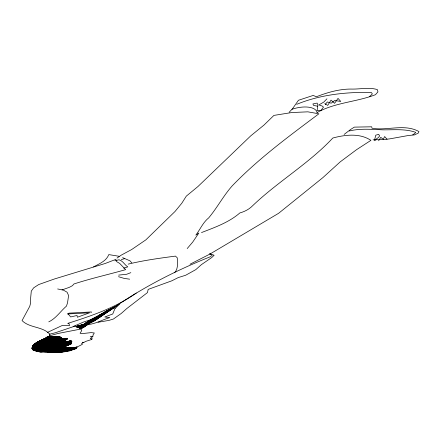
<?xml version="1.0" encoding="UTF-8"?>
<svg xmlns="http://www.w3.org/2000/svg" width="441" height="441" viewBox="0 0 441 441"><rect width="100%" height="100%" fill="white"/><g stroke="black" fill="none" stroke-linecap="round" stroke-linejoin="round"><path stroke-width="0.66" d="M374.486 140.244L375.765 135.194L378.659 134.34L379.613 135.85C378.742 138.11 375.826 138.535 374.872 140.718M94.804 320.53L86.563 324.504L86.293 325.188L84.308 326.792L81.64 328.214L80.593 328.473L76.045 326.478L83.812 324.311L90.912 319.648L117.587 305.26L94.804 320.53L86.293 325.188L77.77 327.25M91.149 312.597L91.458 311.947L69.005 313.138L68.228 313.783M115.068 308.276L112.753 313.975L104.793 316.985L109.803 317.608C102.681 319.642 96.353 323.485 88.906 324.477M378.632 140.767L380.759 137.349L383.284 139.235L384.662 136.545L387.033 139.284M325.271 104.451L327.338 101.948L331.158 103.2L334.686 100.482L340.766 101.452L338.015 98.387L334.603 103.321L331.02 100.124L327.729 105.382L324.747 103.679M32.91 350.011C39.993 353.103 47.882 351.642 55.379 352.172C62.335 352.089 71.718 352.127 76.943 347.078L72.159 347.734L63.51 347.833L62.991 347.552L71.635 343.638L70.88 343.076L71.933 341.577L70.869 340.777L66.183 341.847L64.59 341.781L64.535 340.876L67.506 338.694L62.594 339.201L60.417 337.034L48.835 336.819L49.905 335.072L49.745 334.173C42.584 326.274 29.602 328.176 22.05 320.585L29.745 306.335L30.677 302.763L30.6 298.54L31.289 291.104L33.681 287.824L38.703 284.555L54.342 279.01L105.162 263.492L115.845 259.396L116.622 261.623L119.605 263.349L125.657 269.644C108.42 274.561 90.929 278.42 73.884 283.993L72.517 285.636L69.325 287.334L62.032 289.908M187.199 248.559L192.689 242.109L198.841 233.041L195.837 235.103C200.231 229.375 202.893 222.534 208.72 217.854C217.237 207.689 223.378 195.832 232.181 185.898C258.316 158.738 288.811 136.357 318.871 113.811L307.84 111.832L291.738 112.549L273.938 115.399L263.983 125.073L250.736 135.856L197.904 186.571L186.317 196.124L181.786 203.251L175.005 211.498L145.85 239.865L131.71 249.507L121.187 255.174L117.014 258.079M289.175 112.234L292.493 108.756L298.463 100.267L313.226 95.427L316.318 96.777C328.016 92.23 340.171 88.707 352.855 89.088C360.942 89.088 369.63 87.142 377.391 89.617L377.937 91.855L375.473 94.705C356.405 102.053 334.906 102.483 316.963 112.631M326.946 98.812L323.7 102.136L318.86 104.93L322.128 106.011L323.479 107.119L320.745 110.708L317.085 110.559L317.9 105.085L317.178 103.078L312.895 103.966L313.584 105.432L317.57 106.171M174.504 272.786C178.396 269.038 177.458 262.698 177.26 257.792L175.457 256.111C159.614 258.189 143.722 260.377 128.177 264.12M369.674 96.474L372.099 94.176L372.204 93.498L371.14 92.434C345.893 91.943 320.254 94.655 296.688 104.335M114.936 308.557L119.616 304.196M344.14 134.422L350.545 129.511L354.355 127.124L371.724 126.804L372.011 128.248C387.485 130.927 404.524 123.497 418.95 131.567L418.266 133.11L414.43 134.929L408.338 135.508L389.723 138.871L383.99 139.516L373.075 139.841M136.291 293.022C115.735 307.675 91.623 315.811 67.809 323.374L68.978 323.578L69.551 325.585L62.446 325.381L47.452 332.415M116.352 305.856C145.949 285.79 177.899 269.556 211.14 256.436M412.704 134.797L414.76 133.507L415.725 132.361C405.273 128.607 393.714 129.974 382.777 129.836C371.658 129.4 360.22 128.287 349.322 130.983M91.204 339.62L92.439 338.787L90.223 338.539L92.831 336.577L90.245 336.692M93.52 266.877C99.181 263.801 106.375 261.133 108.767 254.6L119.125 256.282M48.786 321.853C56.018 318.385 60.478 311.263 66.437 306.142L67.512 302.912L68.603 295.542L67.098 292.229L63.394 290.117L57.639 288.96M190.016 264.231L209.883 254.099L278.613 213.301L322.873 177.624L340.248 161.841L356.587 149.659L370.92 140.354C359.834 132.923 345.038 134.726 332.812 138.027C308.794 163.644 277.979 181.494 252.726 205.644C249.182 209.293 244.716 211.575 239.86 212.942C228.901 222.468 214.85 227.385 201.498 232.572M76.888 347.122L82.368 344.355L81.618 343.456L83.542 342.547L82.461 342.249L84.06 342.381L85.389 341.505L91.568 339.52M73.14 326.522L83.884 321.919L90.912 319.648M130.845 272.648L126.705 274.258L118.646 275.107M85.934 325.464L88.917 324.438M123.684 268.139L127.769 266.882C124.583 264.887 122.973 260.769 118.971 259.771L114.919 260.829M92.02 336.516L92.99 336.24L93.001 334.973L94.324 332.972L91.166 332.619L81.381 333.694L80.119 333.253L81.767 330.441L81.05 329.416M121.308 259.573L124.362 258.729M116.672 305.701L117.074 305.602M116.694 305.856L116.209 306.181M115.421 306.33L116.314 306.115M114.814 306.644L115.933 306.368M114.208 306.953L115.548 306.622L115.316 306.39M113.602 307.267L115.167 306.881M113.001 307.575L114.792 307.134M114.412 307.388L112.394 307.884L112.924 308.386M111.794 308.193L114.032 307.642M111.187 308.502L113.651 307.895M109.985 309.119L112.896 308.402M109.385 309.428L112.516 308.656M112.141 308.909L108.784 309.736L109.666 310.569M108.183 310.04L111.766 309.163M107.621 310.337L111.386 309.417M107.163 310.613L111.011 309.665M106.705 310.883L110.636 309.918L109.881 309.174M106.248 311.153L110.261 310.172M105.79 311.429L109.886 310.42M105.333 311.699L109.511 310.673M104.875 311.969L109.136 310.922M104.418 312.239L108.762 311.175M103.508 312.779L108.017 311.671L107.042 310.685M103.056 313.049L107.643 311.925M102.604 313.319L107.273 312.173M102.163 313.584L106.898 312.421M101.717 313.849L106.529 312.669M101.276 314.119L106.16 312.917M100.829 314.383L105.785 313.165L104.666 312.09M100.388 314.648L105.416 313.413M99.942 314.913L105.046 313.661M99.501 315.177L104.677 313.909M99.06 315.447L104.308 314.157M98.619 315.712L103.938 314.405M98.178 315.977L103.569 314.654M97.737 316.236L103.205 314.896L101.976 313.694M102.836 315.144L97.29 316.506L98.801 317.845L90.603 319.852L92.61 321.583M96.662 316.814L102.466 315.392M96.033 317.123L102.103 315.635M95.405 317.432L101.733 315.883M94.776 317.746L101.369 316.125L99.975 314.896M93.52 318.363L100.636 316.616M92.891 318.672L100.272 316.864M92.268 318.975L99.909 317.107M99.545 317.349L91.64 319.284L93.668 321.076M91.017 319.593L99.181 317.592M90.229 320.094L98.453 318.082L96.965 316.666M89.854 320.342L98.089 318.325M89.479 320.585L97.731 318.567M89.11 320.833L97.367 318.81M88.735 321.076L97.003 319.052M88.365 321.318L96.645 319.295M87.991 321.566L96.281 319.538L94.479 317.889M87.621 321.809L95.923 319.775M87.246 322.051L95.565 320.017M95.201 320.26L86.877 322.294L88.404 323.617M86.508 322.536L94.843 320.502M86.138 322.779L94.236 320.8M85.769 323.021L93.591 321.109M85.4 323.264L92.952 321.423L90.945 319.626M92.312 321.732L85.03 323.507L86.464 324.758M91.673 322.035L84.661 323.749L86.326 325.105M84.297 323.992L91.033 322.343M83.928 324.234L90.394 322.652M80.841 325.138L89.76 322.961L88.123 321.478M76.502 326.351L89.121 323.27M76.216 326.572L88.487 323.573M76.436 326.671L87.853 323.881M76.657 326.764L87.219 324.185M76.883 326.864L86.585 324.493M77.103 326.957L86.502 324.664M77.324 327.057L86.436 324.83M77.55 327.15L86.37 324.995M77.991 327.343L86.067 325.37L84.402 323.926M78.432 327.536L85.532 325.8L83.773 324.322L86.563 324.504M78.652 327.63L85.267 326.015M78.873 327.724L85.003 326.23M79.093 327.823L84.738 326.445M84.474 326.66L79.314 327.917L77.203 326.158M79.534 328.01L84.187 326.88M79.755 328.11L83.856 327.106M80.196 328.297L83.123 327.586M80.411 328.396L82.302 327.933M47.314 336.907L47.661 336.819M47.176 337.089L48.438 336.781M47.033 337.271L49.21 336.742M46.895 337.448L49.982 336.698M46.603 337.668L50.654 336.681M45.93 337.977L51.095 336.72M45.269 338.286L51.531 336.759M44.602 338.594L51.972 336.797M43.935 338.903L52.413 336.841L65.235 346.334M43.273 339.212L52.854 336.88M42.606 339.52L53.389 336.896M41.945 339.829L53.951 336.902M41.283 340.132L54.513 336.913M40.622 340.441L55.07 336.924M39.96 340.744L55.632 336.93M39.31 341.053L56.194 336.941M38.869 341.301L56.751 336.952M38.433 341.555L57.313 336.963M37.992 341.808L57.87 336.968M37.557 342.056L58.427 336.979M37.116 342.31L58.989 336.99M36.68 342.558L59.546 336.996M36.245 342.811L60.053 337.018M35.93 343.026L60.274 337.111M35.677 343.236L60.489 337.2M35.423 343.44L60.704 337.293L61.542 337.938M35.17 343.644L60.924 337.387M34.916 343.853L61.139 337.475M34.663 344.057L61.354 337.569M34.409 344.261L61.531 337.668M34.155 344.465L61.536 337.812M33.902 344.669L61.542 337.955M33.648 344.873L61.553 338.098M33.4 345.077L61.558 338.236M33.147 345.281L61.564 338.379M32.976 345.468L61.652 338.501M61.784 338.611L32.921 345.623L42.066 351.857M32.866 345.777L61.916 338.721M62.049 338.837L32.81 345.937L41.586 351.896M32.755 346.091L62.175 338.947M62.308 339.057L32.7 346.246L41.107 351.935M32.645 346.4L62.44 339.168M63.708 339.002L32.59 346.554L40.561 351.929M32.535 346.709L66.007 338.583M32.48 346.863L66.597 338.583M32.425 347.017L66.993 338.633M32.314 347.332L67.357 338.826M32.259 347.486L67.071 339.035M32.204 347.635L66.789 339.25M32.149 347.789L66.503 339.46M32.094 347.943L66.216 339.669M32.039 348.098L65.935 339.879M31.984 348.252L65.648 340.088M32.05 348.373L65.367 340.298M32.149 348.495L65.086 340.507M32.243 348.611L64.799 340.717L62.661 339.19M32.336 348.726L64.678 340.887M32.436 348.842L64.651 341.036M32.529 348.958L64.623 341.185M32.623 349.074L64.595 341.328M64.568 341.477L32.717 349.195L34.392 350.33L71.47 341.34M32.816 349.311L64.54 341.621M32.91 349.426L64.513 341.769M33.003 349.542L64.948 341.803M33.097 349.658L65.61 341.786M33.191 349.774L66.271 341.764M33.29 349.889L70.885 340.783M33.45 349.989L71.001 340.899M33.681 350.071L71.122 341.009M33.907 350.154L71.238 341.119M34.139 350.237L71.354 341.229M34.591 350.402L71.585 341.45M34.822 350.485L71.701 341.56M35.048 350.567L71.723 341.692M35.274 350.65L71.618 341.858M35.501 350.733L71.519 342.023M35.732 350.815L71.414 342.183L69.805 340.954M35.958 350.898L71.315 342.348M36.184 350.981L71.21 342.508M36.41 351.064L71.111 342.674M36.636 351.146L71.012 342.833M36.862 351.229L70.907 342.993L68.581 341.246M37.088 351.306L70.913 343.131M37.314 351.389L71.051 343.236M37.54 351.471L71.188 343.341M37.766 351.554L71.321 343.445M71.459 343.55L37.992 351.637L32.165 347.734M38.262 351.709L71.475 343.682M70.725 344.002L38.665 351.747L32.276 347.436M39.067 351.786L69.981 344.316M39.469 351.824L69.237 344.63M39.866 351.863L68.493 344.95M40.269 351.901L67.749 345.264M40.671 351.94L67.004 345.579M41.316 351.918L66.266 345.898M42.182 351.846L65.522 346.213M42.964 351.791L64.783 346.527M64.044 346.841L43.56 351.786L33.56 344.95M44.039 351.802L63.592 347.084L49.519 336.726M44.519 351.819L63.173 347.321M45.004 351.841L62.754 347.558M45.484 351.857L62.854 347.668M45.963 351.879L63.046 347.756M63.239 347.844L46.443 351.896L34.822 343.925M46.922 351.912L63.747 347.855M47.374 351.94L64.259 347.866M47.804 351.973L64.772 347.877M48.234 352.001L65.285 347.888L68.945 350.628M48.659 352.034L65.792 347.899M49.089 352.061L66.304 347.91L69.711 350.424M49.519 352.094L66.839 347.916L70.097 350.319M67.445 347.905L49.943 352.122L36.394 342.723M50.373 352.155L68.052 347.894M50.798 352.183L68.658 347.883M51.222 352.216L69.259 347.872M69.865 347.855L51.713 352.232L37.303 342.205M52.341 352.216L70.472 347.844M52.97 352.194L71.177 347.806M53.593 352.177L71.988 347.745M72.798 347.684L54.221 352.161L38.819 341.334M54.849 352.138L73.608 347.624M74.981 347.425L55.329 352.155L39.436 340.987M55.814 352.172L77.092 347.05M56.299 352.188L76.778 347.106M56.784 352.205L76.839 347.376M57.264 352.221L76.706 347.541M57.749 352.238L76.58 347.706L75.935 347.254M58.229 352.254L76.453 347.866M58.714 352.271L76.321 348.032M76.194 348.192L59.193 352.287L41.774 339.906M59.954 352.232L75.918 348.396M61.123 352.083L75.609 348.599L74.242 347.558M62.291 351.935L75.306 348.803L73.785 347.607M63.46 351.786L75.003 349.007M64.623 351.637L70.136 350.314M81.155 328.992L58.212 333.429L49.883 335.711L49.403 334.713L49.745 334.173L55.235 332.784L75.218 326.02L76.756 327.156L78.707 327.735M98.078 322.261L108.927 320.403L113.425 319.014L121.203 313.49L126.87 308.491L147.476 292.581L148.159 289.406L171.764 280.829L178.318 277.554L185.667 275.245L195.771 269.649L201.421 264.628L211.691 257.572L214.122 255.267L209.85 253.751M67.341 313.964L89.573 312.812L77.34 317.244L77.054 315.475L70.665 316.941L67.975 313.716M49.624 336.83L47.237 336.847C43.009 340.342 36.857 341.174 33.009 345.43L32.017 348.258L33.213 349.906M129.676 279.175L124.213 278.42L118.502 276.694M122.626 257.638L129.941 260.818L131.765 262.814M32.061 348.032L36.763 351.19M32.083 348.418L35.578 350.76M39.299 351.808L32.38 347.139L67.467 338.743M32.485 346.841L39.933 351.868M33.307 345.154L43.042 351.791M33.053 345.358L42.545 351.813M34.062 344.542L44.712 351.83M33.808 344.746L44.144 351.808M34.569 344.134L45.847 351.874M34.315 344.338L45.28 351.852M35.33 343.517L47.567 351.951M35.076 343.721L46.983 351.918M35.837 343.104L48.758 352.039M35.583 343.313L48.163 351.995M36.697 342.552L50.539 352.166M36.096 342.9L49.353 352.083M37 342.376L51.134 352.21M37.909 341.852L52.716 352.205M37.606 342.029L52.209 352.216M38.516 341.505L53.736 352.172M38.213 341.681L53.223 352.188M39.122 341.158L54.75 352.144M40.44 340.524L56.961 352.21M40.103 340.678L56.409 352.194M39.773 340.832L55.853 352.177M41.107 340.215L58.069 352.249M40.77 340.369L57.517 352.232M41.443 340.061L58.62 352.265M42.777 339.438L60.571 352.155M42.446 339.598L60.125 352.21M42.11 339.752L59.678 352.271M43.45 339.129L61.459 352.039M43.113 339.283L61.018 352.1M44.122 338.82L62.352 351.929M43.786 338.975L61.905 351.984M45.131 338.352L63.691 351.758M44.795 338.506L63.245 351.813M44.458 338.66L62.798 351.868M45.803 338.038L64.579 351.642M45.467 338.192L64.132 351.697M46.476 337.723L65.472 351.527M46.14 337.883L65.025 351.587M47.005 337.304L66.26 351.345M46.807 337.563L65.88 351.444M47.975 336.803L67.412 351.036M47.463 336.83L67.026 351.141M47.204 337.051L66.646 351.24M49.006 336.748L63.3 347.249M64.138 347.866L68.179 350.832M48.493 336.775L62.997 347.42M63.592 347.855L67.793 350.937M50.037 336.698L63.901 346.913M64.684 347.877L68.559 350.733M51.812 336.786L64.899 346.477M51.184 336.731L64.562 346.62M50.555 336.676L64.226 346.764M65.77 347.899L69.331 350.529M53.047 336.891L65.571 346.191M67.875 347.899L70.863 350.115M67.363 347.905L70.477 350.22M54.171 336.907L66.249 345.904M68.901 347.877L71.629 349.911M53.609 336.896L65.913 346.047M68.388 347.888L71.249 350.016M55.29 336.924L66.922 345.617M69.921 347.855L72.401 349.707M54.734 336.918L66.585 345.761M69.408 347.866L72.015 349.812M56.972 336.952L67.936 345.187M71.409 347.789L73.553 349.399M56.415 336.946L67.6 345.331M70.929 347.828L73.167 349.504M55.853 336.935L67.258 345.474M70.433 347.844L72.782 349.603M58.091 336.974L68.614 344.895M72.357 347.717L74.32 349.195M57.528 336.963L68.272 345.038M71.883 347.756L73.934 349.3M59.204 336.99L64.64 341.097M65.555 341.786L69.292 344.608M73.311 347.646L75.064 348.969M58.647 336.985L64.573 341.45M65.036 341.803L68.95 344.752M72.837 347.684L74.705 349.09M63.096 339.112L65.009 340.562M66.541 341.725L69.97 344.322M59.761 337.001L61.564 338.363M66.067 341.769L69.628 344.465M63.967 338.953L65.555 340.16M67.357 341.532L70.648 344.035M75.086 347.409L76.166 348.225M63.532 339.035L65.279 340.364M66.949 341.626L70.306 344.178M74.661 347.48L75.891 348.412M65.274 338.721L66.371 339.553M76.354 347.183L76.751 347.486M64.838 338.798L66.1 339.757M68.173 341.34L71.326 343.743M64.403 338.875L65.825 339.961M67.765 341.433L70.99 343.886M75.51 347.332L76.365 347.982M66.15 338.561L66.916 339.151M69.397 341.053L71.244 342.464M65.709 338.638L66.646 339.355M68.989 341.147L71.067 342.74M70.213 340.86L71.585 341.913M66.74 338.6L67.192 338.947M70.621 340.761L71.762 341.637M209.756 253.818L212.115 255.719M76.795 326.268L78.2 327.437L85.797 325.585L84.093 324.129M76.387 326.384L77.054 326.935M78.024 325.927L80.973 328.38M77.616 326.042L80.483 328.424M78.845 325.695L81.783 328.154M78.432 325.811L81.392 328.275M79.667 325.469L82.506 327.845M79.253 325.585L82.147 327.999M80.483 325.238L83.222 327.542M80.075 325.353L82.864 327.696M81.304 325.011L83.823 327.128M80.896 325.127L83.525 327.338L79.975 328.203L80.29 328.799M82.131 324.78L84.407 326.709M81.717 324.896L84.121 326.924M82.952 324.548L84.964 326.263M82.539 324.664L84.689 326.483M83.36 324.438L85.245 326.037M85.637 323.11L87.004 324.289M85.328 323.314L86.656 324.455M86.254 322.702L87.704 323.953M85.945 322.906L87.357 324.118M86.568 322.498L88.051 323.782M87.5 321.886L89.104 323.275M87.191 322.09L88.751 323.446M87.814 321.682L89.451 323.11M88.746 321.065L90.504 322.603M88.437 321.274L90.151 322.773M89.374 320.657L91.204 322.261M89.06 320.861L90.852 322.432M90.003 320.243L91.91 321.924M89.688 320.447L91.557 322.095M90.317 320.039L92.257 321.754M91.298 319.455L93.316 321.246M92.356 318.931L94.374 320.734M92.004 319.108L94.021 320.905M93.062 318.584L95.047 320.364M92.709 318.76L94.727 320.563M93.768 318.237L95.669 319.945M93.415 318.413L95.361 320.155M95.984 319.736L94.126 318.066L101 316.373L99.638 315.095M95.184 317.542L96.921 319.108M94.832 317.713L96.607 319.317M95.895 317.189L97.549 318.689M95.543 317.366L97.235 318.898M96.607 316.842L98.172 318.27M96.254 317.018L97.858 318.479M97.979 316.092L99.434 317.426M97.648 316.291L99.12 317.636M98.641 315.695L100.063 317.002M98.31 315.894L99.749 317.211M98.977 315.497L100.377 316.792M99.308 315.298L100.697 316.577M100.305 314.698L101.645 315.943M100.972 314.295L102.279 315.513M100.642 314.499L101.965 315.728M101.639 313.898L102.918 315.089M101.309 314.097L102.599 315.304M102.312 313.496L103.552 314.665M102.979 313.093L104.192 314.235M102.643 313.292L103.872 314.45M103.652 312.691L104.831 313.805M103.315 312.895L104.511 314.02M105.151 313.59L103.993 312.493L108.387 311.423L107.378 310.481M104.33 312.294L105.471 313.38M105.344 311.693L106.435 312.73M105.002 311.892L106.116 312.95M106.022 311.291L107.08 312.3M105.68 311.489L106.755 312.515M106.7 310.888L107.725 311.87M106.358 311.087L107.4 312.085M107.72 310.282L108.69 311.219M108.436 309.913L109.34 310.784M108.078 310.095L109.015 311.004M109.159 309.543L109.991 310.354M109.517 309.356L110.311 310.133M111.286 309.477L110.597 308.805L113.271 308.149L112.769 307.691M110.239 308.987L110.961 309.698M110.961 308.617L111.617 309.262M111.683 308.248L112.268 308.821M111.325 308.435L111.942 309.042M112.047 308.061L112.593 308.606M113.133 307.504L113.58 307.945M113.861 307.134L114.236 307.504M113.497 307.322L113.905 307.724M114.225 306.947L114.561 307.289M114.588 306.76L114.892 307.068M291.992 109.258A20.948 9.696 -15.7 0 1 317.085 112.416"/></g></svg>
